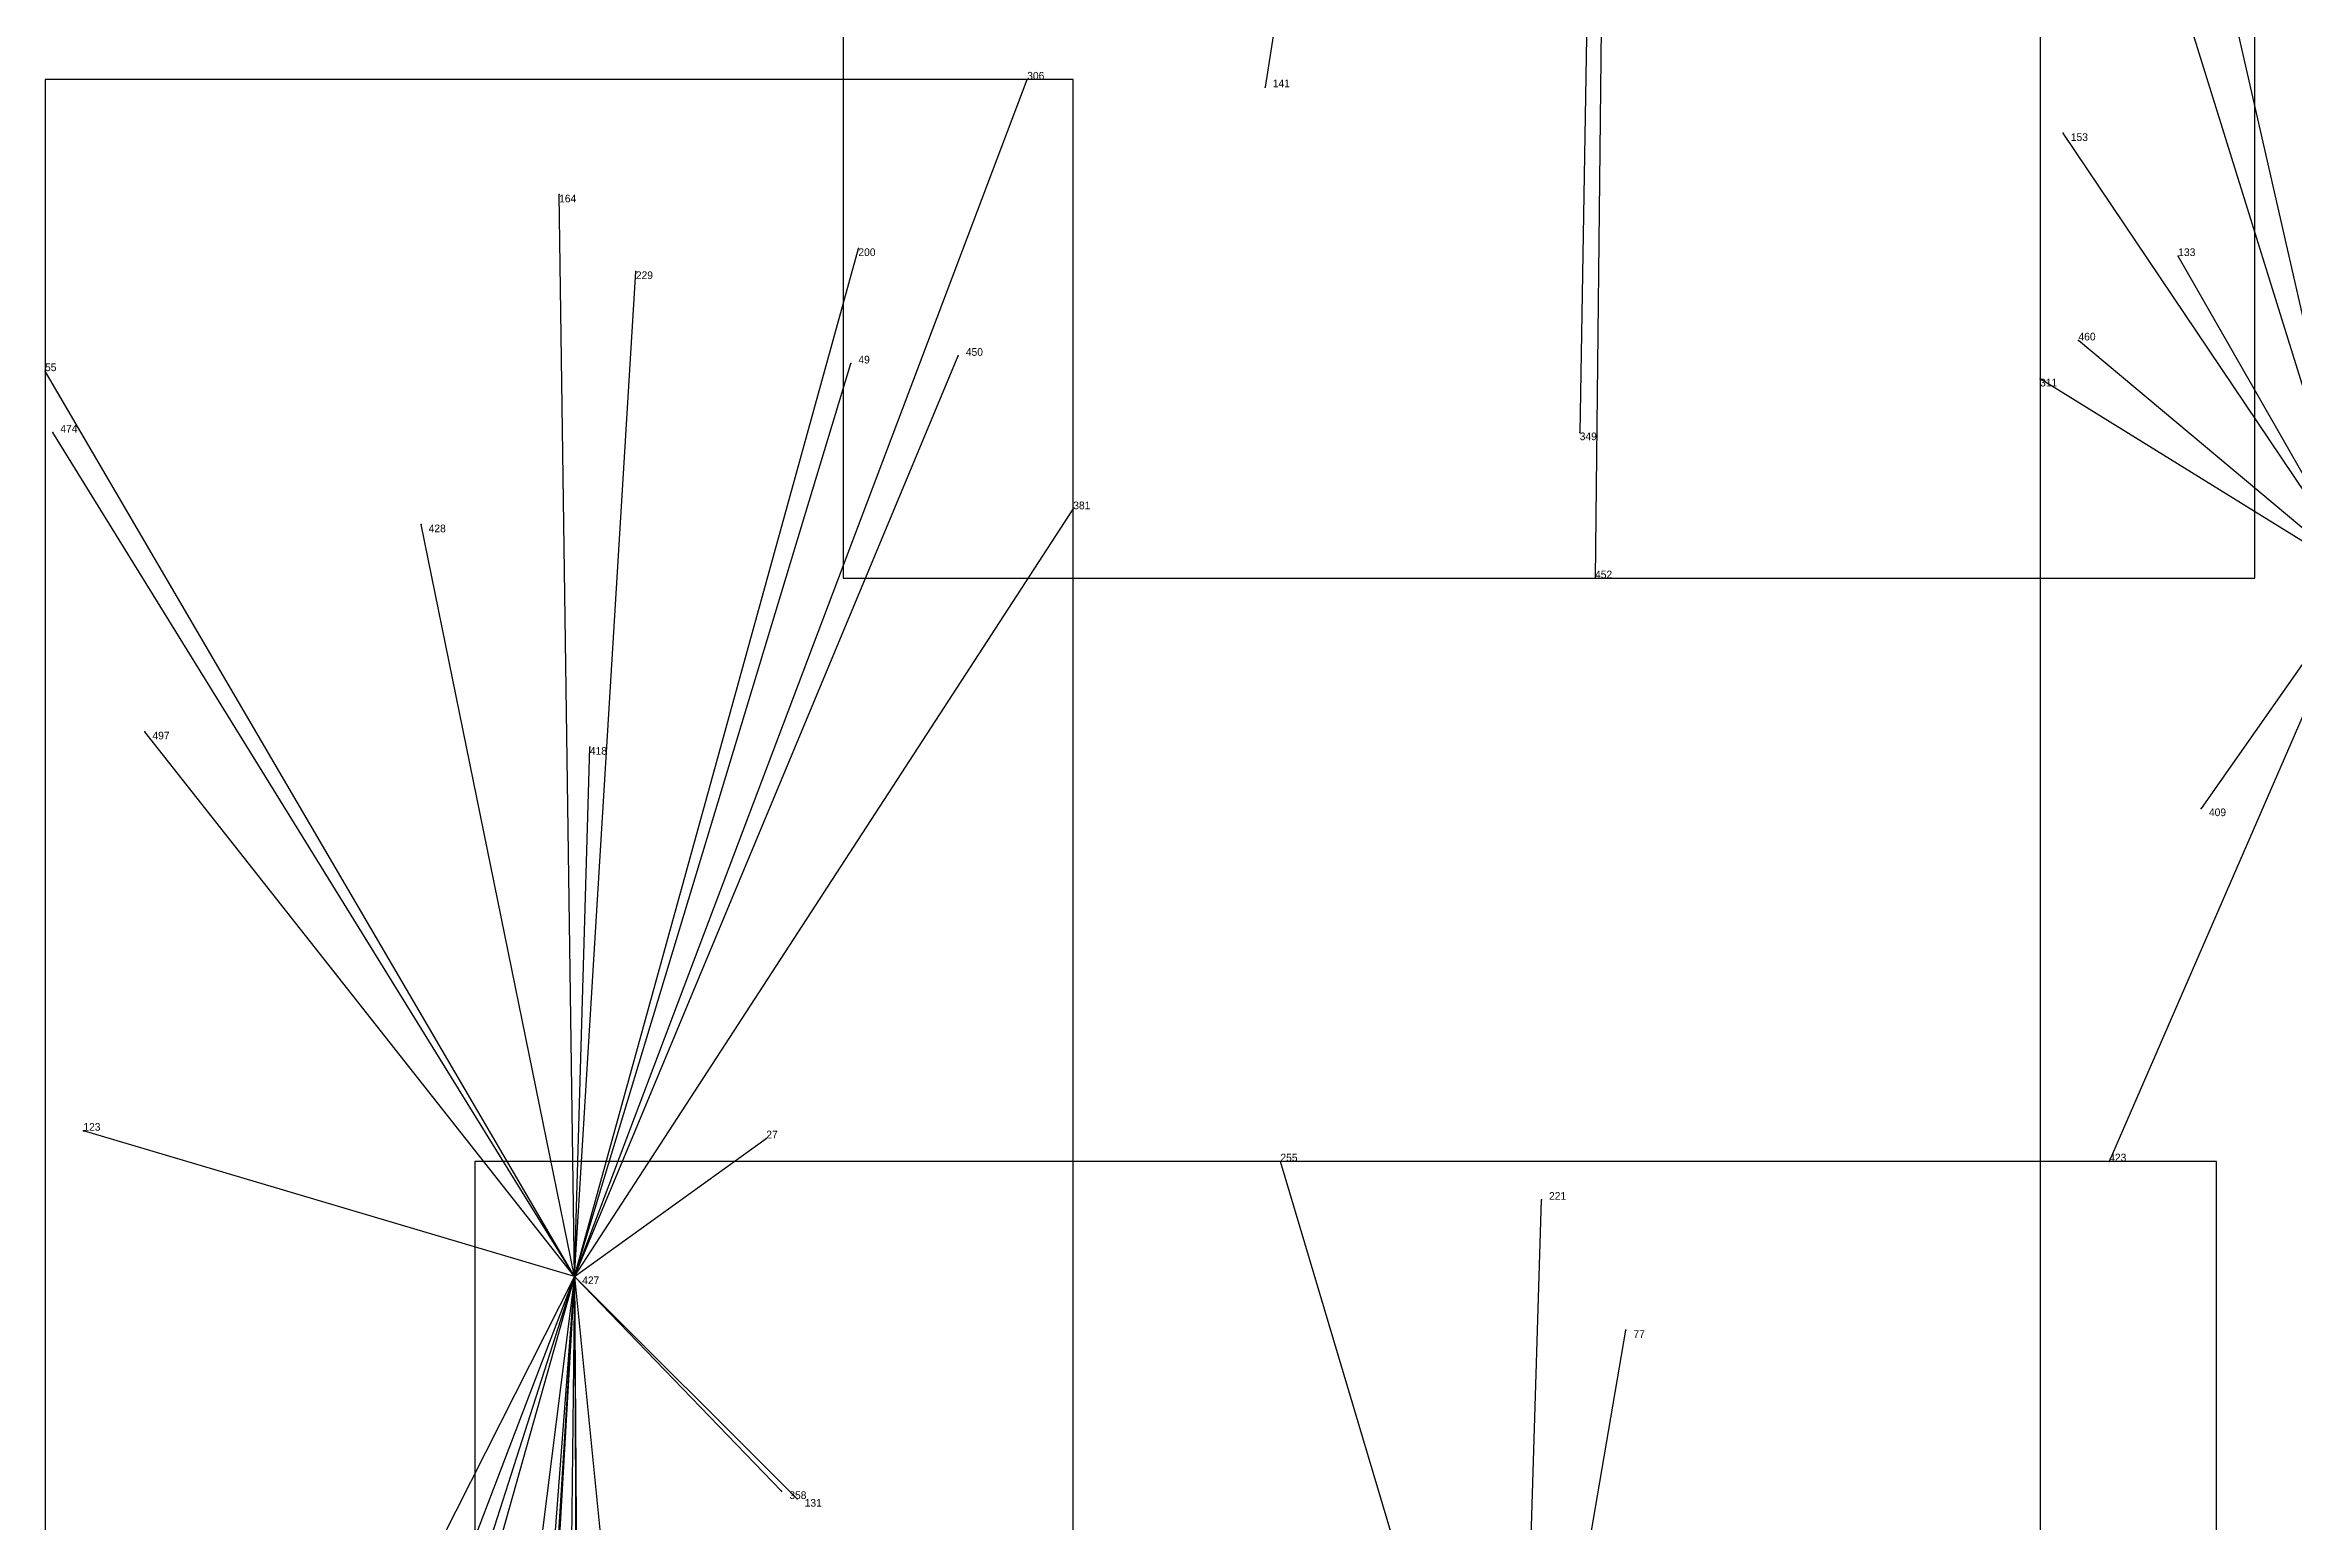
# Model space of a CAD drawing. Extents: x 0 to 1, y 0 to 1.
# Drawn here: x 0.337 to 0.6302, y 0.279 to 0.4715 of the extents above; entities that cross this region are included whole.
import ezdxf

# ---------------------------------------------------------------- set-up
doc = ezdxf.new("R2010")
doc.units = 0
for name, color, linetype in [('Clients', 3, 'CONTINUOUS'), ('Facilities', 3, 'CONTINUOUS'), ('Facilities_lines', 3, 'CONTINUOUS'), ('Min_max_boxes', 1, 'CONTINUOUS'), ('Normals', 1, 'CONTINUOUS'), ('Source_points', 5, 'CONTINUOUS'), ('Text', 3, 'CONTINUOUS')]:
    doc.layers.add(name, color=color, linetype=linetype)

msp = doc.modelspace()

# ---------------------------------------------------------------- linework, layer by layer
at = {"layer": 'Clients', "color": 5}
for p in [(0.465, 0.467), (0.496, 0.466), (0.6, 0.46), (0.404, 0.452), (0.443, 0.445), (0.615, 0.444), (0.414, 0.442), (0.602, 0.433), (0.337, 0.429), (0.442, 0.43), (0.456, 0.431), (0.597, 0.428), (0.338, 0.421), (0.537, 0.421), (0.471, 0.411), (0.386, 0.409), (0.539, 0.402), (0.35, 0.382), (0.408, 0.38), (0.618, 0.372), (0.342, 0.33), (0.431, 0.329), (0.498, 0.326), (0.606, 0.326), (0.532, 0.321), (0.543, 0.304), (0.433, 0.283), (0.435, 0.282)]:
    msp.add_point(p, dxfattribs=at)
at = {"layer": 'Facilities', "color": 3}
msp.add_point((0.406, 0.311), dxfattribs=at)
at = {"layer": 'Facilities_lines', "color": 3}
for p, q in [((0.543, 0.765), (0.496, 0.466)), ((0.543, 0.765), (0.537, 0.421)), ((0.543, 0.765), (0.539, 0.402)), ((0.639, 0.402), (0.611, 0.525)), ((0.639, 0.402), (0.607, 0.505)), ((0.406, 0.311), (0.465, 0.467)), ((0.639, 0.402), (0.6, 0.46)), ((0.406, 0.311), (0.404, 0.452)), ((0.406, 0.311), (0.443, 0.445)), ((0.639, 0.402), (0.615, 0.444)), ((0.406, 0.311), (0.414, 0.442)), ((0.639, 0.402), (0.602, 0.433)), ((0.406, 0.311), (0.337, 0.429)), ((0.406, 0.311), (0.456, 0.431)), ((0.406, 0.311), (0.442, 0.43)), ((0.639, 0.402), (0.597, 0.428)), ((0.406, 0.311), (0.338, 0.421)), ((0.406, 0.311), (0.471, 0.411)), ((0.406, 0.311), (0.386, 0.409)), ((0.639, 0.402), (0.606, 0.326)), ((0.639, 0.402), (0.618, 0.372)), ((0.406, 0.311), (0.35, 0.382)), ((0.406, 0.311), (0.408, 0.38)), ((0.406, 0.311), (0.342, 0.33)), ((0.406, 0.311), (0.431, 0.329)), ((0.529, 0.222), (0.498, 0.326)), ((0.529, 0.222), (0.532, 0.321)), ((0.406, 0.311), (0.346, 0.124)), ((0.406, 0.311), (0.36, 0.148)), ((0.406, 0.311), (0.364, 0.228)), ((0.406, 0.311), (0.369, 0.214)), ((0.406, 0.311), (0.375, 0.066)), ((0.406, 0.311), (0.391, 0.114)), ((0.406, 0.311), (0.393, 0.085)), ((0.406, 0.311), (0.402, 0.247)), ((0.406, 0.311), (0.404, 0.135)), ((0.406, 0.311), (0.435, 0.282)), ((0.406, 0.311), (0.424, 0.132)), ((0.406, 0.311), (0.407, 0.118)), ((0.406, 0.311), (0.433, 0.283)), ((0.406, 0.311), (0.407, 0.174)), ((0.529, 0.222), (0.543, 0.304))]:
    msp.add_line(p, q, dxfattribs=at)
at = {"layer": 'Min_max_boxes', "color": 1}
for p, q in [((0.441, 0.989), (0.441, 0.402)), ((0.441, 0.989), (0.441, 0.402)), ((0.625, 0.402), (0.625, 0.989)), ((0.625, 0.402), (0.625, 0.989)), ((0.597, 0.637), (0.597, 0.052)), ((0.597, 0.637), (0.597, 0.052)), ((0.471, 0.467), (0.337, 0.467)), ((0.337, 0.467), (0.337, 0.066)), ((0.471, 0.467), (0.337, 0.467)), ((0.337, 0.467), (0.337, 0.066)), ((0.337, 0.467), (0.337, 0.467)), ((0.471, 0.066), (0.471, 0.467)), ((0.471, 0.066), (0.471, 0.467)), ((0.471, 0.467), (0.471, 0.467)), ((0.441, 0.402), (0.625, 0.402)), ((0.441, 0.402), (0.625, 0.402)), ((0.441, 0.402), (0.441, 0.402)), ((0.625, 0.402), (0.625, 0.402)), ((0.62, 0.326), (0.393, 0.326)), ((0.393, 0.326), (0.393, 0.001)), ((0.62, 0.326), (0.393, 0.326)), ((0.393, 0.326), (0.393, 0.001)), ((0.393, 0.326), (0.393, 0.326)), ((0.62, 0.001), (0.62, 0.326)), ((0.62, 0.001), (0.62, 0.326)), ((0.62, 0.326), (0.62, 0.326))]:
    msp.add_line(p, q, dxfattribs=at)
at = {"layer": 'Normals', "color": 1}
for p, q in [((0.465, 0.467), (0.465, 0.467, 0.1)), ((0.496, 0.466), (0.496, 0.466, 0.1)), ((0.6, 0.46), (0.6, 0.46, 0.1)), ((0.404, 0.452), (0.404, 0.452, 0.1)), ((0.443, 0.445), (0.443, 0.445, 0.1)), ((0.615, 0.444), (0.615, 0.444, 0.1)), ((0.414, 0.442), (0.414, 0.442, 0.1)), ((0.602, 0.433), (0.602, 0.433, 0.1)), ((0.337, 0.429), (0.337, 0.429, 0.1)), ((0.442, 0.43), (0.442, 0.43, 0.1)), ((0.456, 0.431), (0.456, 0.431, 0.1)), ((0.597, 0.428), (0.597, 0.428, 0.1)), ((0.338, 0.421), (0.338, 0.421, 0.1)), ((0.537, 0.421), (0.537, 0.421, 0.1)), ((0.471, 0.411), (0.471, 0.411, 0.1)), ((0.386, 0.409), (0.386, 0.409, 0.1)), ((0.539, 0.402), (0.539, 0.402, 0.1)), ((0.35, 0.382), (0.35, 0.382, 0.1)), ((0.408, 0.38), (0.408, 0.38, 0.1)), ((0.618, 0.372), (0.618, 0.372, 0.1)), ((0.342, 0.33), (0.342, 0.33, 0.1)), ((0.431, 0.329), (0.431, 0.329, 0.1)), ((0.498, 0.326), (0.498, 0.326, 0.1)), ((0.606, 0.326), (0.606, 0.326, 0.1)), ((0.532, 0.321), (0.532, 0.321, 0.1)), ((0.406, 0.311), (0.406, 0.311, 0.1)), ((0.543, 0.304), (0.543, 0.304, 0.1)), ((0.433, 0.283), (0.433, 0.283, 0.1)), ((0.435, 0.282), (0.435, 0.282, 0.1))]:
    msp.add_line(p, q, dxfattribs=at)
at = {"layer": 'Source_points', "color": 5}
for p in [(0.465, 0.467), (0.496, 0.466), (0.6, 0.46), (0.404, 0.452), (0.443, 0.445), (0.615, 0.444), (0.414, 0.442), (0.602, 0.433), (0.337, 0.429), (0.442, 0.43), (0.456, 0.431), (0.597, 0.428), (0.338, 0.421), (0.537, 0.421), (0.471, 0.411), (0.386, 0.409), (0.539, 0.402), (0.35, 0.382), (0.408, 0.38), (0.618, 0.372), (0.342, 0.33), (0.431, 0.329), (0.498, 0.326), (0.606, 0.326), (0.532, 0.321), (0.406, 0.311), (0.543, 0.304), (0.433, 0.283), (0.435, 0.282)]:
    msp.add_point(p, dxfattribs=at)

# ---------------------------------------------------------------- texts
at = {"layer": 'Text', "color": 3}
for s, p in [('306', (0.465, 0.467)), ('141', (0.497, 0.466)), ('153', (0.601, 0.459)), ('164', (0.404, 0.451)), ('200', (0.443, 0.444)), ('133', (0.615, 0.444)), ('229', (0.414, 0.441)), ('460', (0.602, 0.433)), ('450', (0.457, 0.431)), ('55', (0.337, 0.429)), ('49', (0.443, 0.43)), ('311', (0.597, 0.427)), ('474', (0.339, 0.421)), ('349', (0.537, 0.42)), ('381', (0.471, 0.411)), ('428', (0.387, 0.408)), ('452', (0.539, 0.402)), ('497', (0.351, 0.381)), ('418', (0.408, 0.379)), ('409', (0.619, 0.371)), ('123', (0.342, 0.33)), ('27', (0.431, 0.329)), ('255', (0.498, 0.326)), ('423', (0.606, 0.326)), ('221', (0.533, 0.321)), ('427', (0.407, 0.31)), ('77', (0.544, 0.303)), ('358', (0.434, 0.282)), ('131', (0.436, 0.281))]:
    msp.add_text(s, height=0.001, dxfattribs=at).set_placement(p)

doc.saveas('drawing.dxf')
